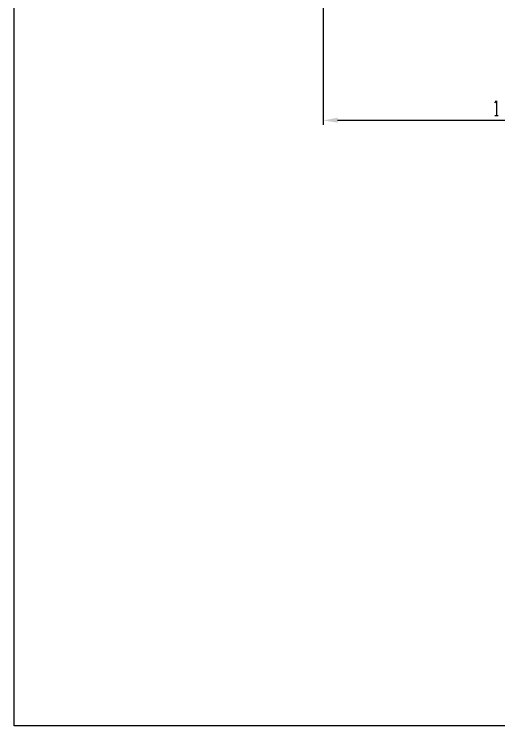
# Model space of a CAD drawing. Header units: millimetres. Extents: x -281 to 814, y -766 to 620.
# Drawn here: x -281 to -86.2, y -765.6 to -479.7 of the extents above; entities that cross this region are included whole.
import ezdxf

# ---------------------------------------------------------------- set-up
doc = ezdxf.new("R2010")
doc.units = ezdxf.units.MM
doc.layers.add('1', color=7, linetype='Continuous')

msp = doc.modelspace()

# ---------------------------------------------------------------- hatches: boundary and pattern name
h = msp.add_hatch(color=0)
h.dxf.hatch_style = 2
h.paths.add_polyline_path([(-151.02, -521.318268), (-151.02, -523.298268), (-156.78, -522.398268)])

# ---------------------------------------------------------------- linework, layer by layer
at = {"layer": '1', "color": 0, "lineweight": 25}
for points in [[(-280.98, -765.578268), (-280.98, 20.121732)], [(-156.78, -376.958268), (-156.78, -524.198268)], [(-87.84, -515.378268), (-87.12, -514.478268), (-87.12, -520.418268)], [(-11.34, -522.398268), (-151.02, -522.398268)], [(-87.84, -520.418268), (-86.4, -520.418268)], [(814.14, -765.578268), (-280.98, -765.578268)]]:
    msp.add_lwpolyline(points, dxfattribs=at)

doc.saveas('drawing.dxf')
